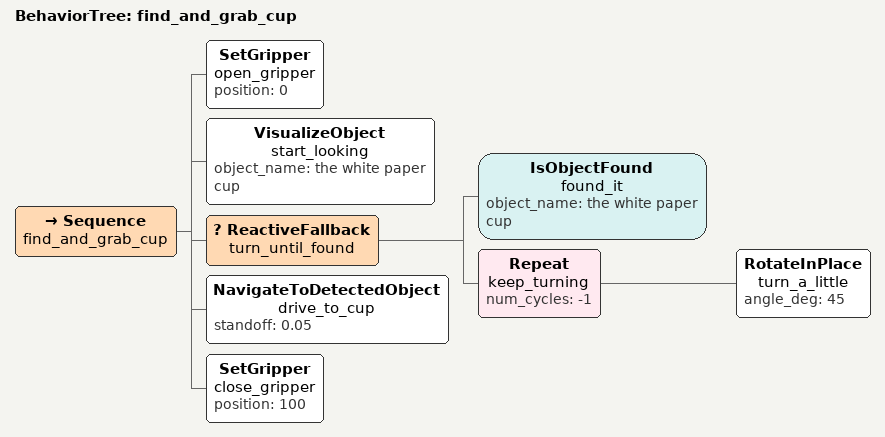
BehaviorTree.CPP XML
<?xml version="1.0"?>
<!-- Search by turning on the spot instead of driving a patrol: for when the object is
     expected to be somewhere around the robot rather than elsewhere on the field. -->
<root BTCPP_format="4" main_tree_to_execute="find_and_grab_cup">
  <BehaviorTree ID="find_and_grab_cup">
    <Sequence name="find_and_grab_cup">

      <SetGripper name="open_gripper" position="0"/>
      <VisualizeObject name="start_looking" object_name="the white paper cup"/>

      <ReactiveFallback name="turn_until_found">
        <IsObjectFound name="found_it" object_name="the white paper cup"/>
        <Repeat name="keep_turning" num_cycles="-1">
          <RotateInPlace name="turn_a_little" angle_deg="45"/>
        </Repeat>
      </ReactiveFallback>

      <NavigateToDetectedObject name="drive_to_cup" standoff="0.05"/>
      <SetGripper name="close_gripper" position="100"/>

    </Sequence>
  </BehaviorTree>
</root>
